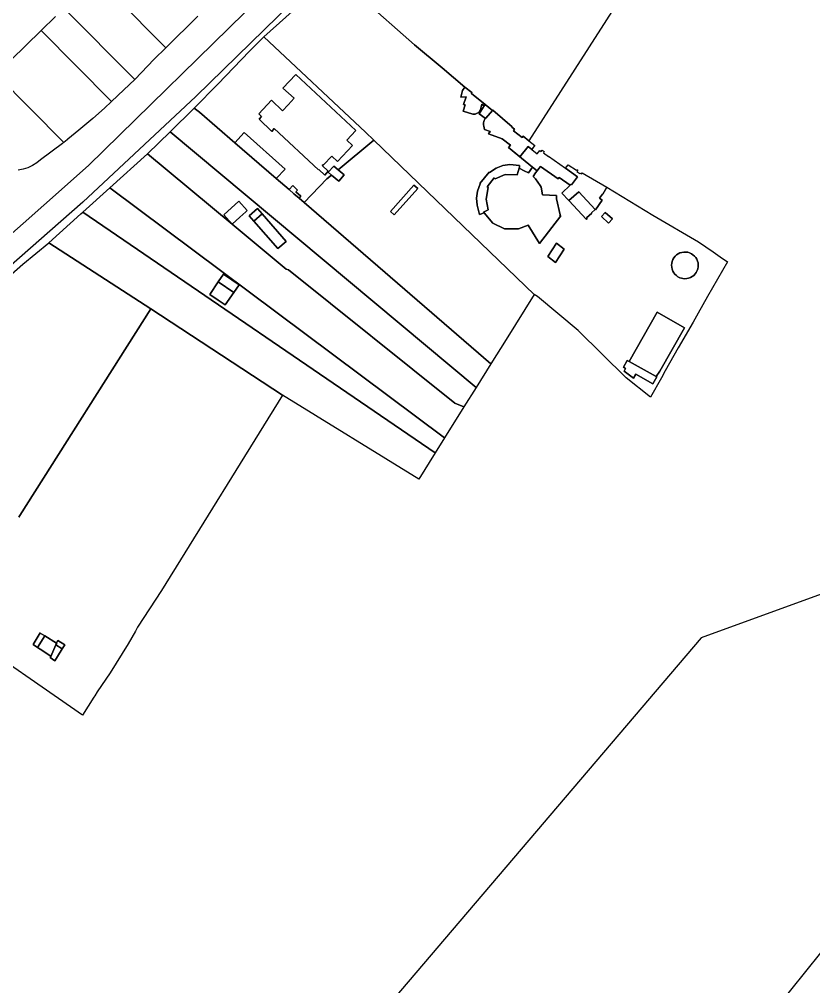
# Model space of a CAD drawing. Header units: millimetres. Extents: x 1888 to 2040, y 1705 to 1894.
# Drawn here: x 1943.206 to 1943.754, y 1821.68 to 1822.347 of the extents above; entities that cross this region are included whole.
import ezdxf

# ---------------------------------------------------------------- set-up
doc = ezdxf.new("R2010")
doc.units = ezdxf.units.MM

# ---------------------------------------------------------------- blocks, each defined once
blk = doc.blocks.new('mall')
at = {"linetype": 'Continuous'}
for p, q in [((-80961.43, -14817.44), (-81120.86, -14875.58)), ((-81120.86, -14875.58), (-81574.19, -15407.84)), ((-81251.36, -15357.14), (-80868.46, -14881.95))]:
    blk.add_line(p, q, dxfattribs=at)
blk = doc.blocks.new('PI Son Oms')
for p, q in [((-181.52275, -12.52625), (-181.28933, -12.29763)), ((-181.52275, -12.52625), (-181.28933, -12.29763)), ((-181.13894, -12.38416), (-181.21907, -12.50934)), ((-181.13894, -12.38416), (-181.21907, -12.50934)), ((-181.35407, -12.39344), (-181.29812, -12.44304)), ((-181.29812, -12.44304), (-181.35407, -12.39344)), ((-181.35407, -12.39344), (-181.29812, -12.44304)), ((-181.29812, -12.44304), (-181.35407, -12.39344)), ((-181.51807, -12.39608), (-181.46955, -12.44514)), ((-181.46955, -12.44514), (-181.51807, -12.39608)), ((-181.51807, -12.39608), (-181.46955, -12.44514)), ((-181.46955, -12.44514), (-181.51807, -12.39608)), ((-181.40194, -12.43761), (-181.36892, -12.40805)), ((-181.40194, -12.43761), (-181.36892, -12.40805)), ((-181.38254, -12.41415), (-181.4488, -12.47875)), ((-181.38254, -12.41415), (-181.4488, -12.47875)), ((-181.53965, -12.41795), (-181.49099, -12.46698)), ((-181.49099, -12.46698), (-181.53965, -12.41795)), ((-181.53965, -12.41795), (-181.49099, -12.46698)), ((-181.49099, -12.46698), (-181.53965, -12.41795)), ((-181.55561, -12.43321), (-181.5455, -12.42368)), ((-181.5455, -12.42368), (-181.55561, -12.43321)), ((-181.55561, -12.43321), (-181.5455, -12.42368)), ((-181.5455, -12.42368), (-181.55561, -12.43321)), ((-181.44745, -12.42337), (-181.46955, -12.44514)), ((-181.44745, -12.42337), (-181.46955, -12.44514)), ((-181.55561, -12.43321), (-181.57642, -12.4538)), ((-181.57642, -12.4538), (-181.55561, -12.43321)), ((-181.55561, -12.43321), (-181.57642, -12.4538)), ((-181.57642, -12.4538), (-181.55561, -12.43321)), ((-181.5069, -12.48229), (-181.55561, -12.43321)), ((-181.55561, -12.43321), (-181.5069, -12.48229)), ((-181.5069, -12.48229), (-181.55561, -12.43321)), ((-181.55561, -12.43321), (-181.5069, -12.48229)), ((-181.41182, -12.44759), (-181.40194, -12.43761)), ((-181.41182, -12.44759), (-181.40194, -12.43761)), ((-181.33174, -12.50341), (-181.40194, -12.43761)), ((-181.40194, -12.43761), (-181.33174, -12.50341)), ((-181.33174, -12.50341), (-181.40194, -12.43761)), ((-181.40194, -12.43761), (-181.33174, -12.50341)), ((-181.46955, -12.44514), (-181.47762, -12.45309)), ((-181.46955, -12.44514), (-181.47762, -12.45309)), ((-181.43372, -12.47014), (-181.41182, -12.44759)), ((-181.43372, -12.47014), (-181.41182, -12.44759)), ((-181.29812, -12.44304), (-181.27895, -12.45888)), ((-181.27895, -12.45888), (-181.29812, -12.44304)), ((-181.29812, -12.44304), (-181.27895, -12.45888)), ((-181.27895, -12.45888), (-181.29812, -12.44304)), ((-181.47762, -12.45309), (-181.49099, -12.46698)), ((-181.47762, -12.45309), (-181.49099, -12.46698)), ((-181.27895, -12.45888), (-181.26321, -12.47237)), ((-181.26321, -12.47237), (-181.27895, -12.45888)), ((-181.27895, -12.45888), (-181.26321, -12.47237)), ((-181.26321, -12.47237), (-181.27895, -12.45888)), ((-181.53986, -12.51041), (-181.58632, -12.46359)), ((-181.58632, -12.46359), (-181.53986, -12.51041)), ((-181.53986, -12.51041), (-181.58632, -12.46359)), ((-181.58632, -12.46359), (-181.53986, -12.51041)), ((-181.49099, -12.46698), (-181.49838, -12.47426)), ((-181.49099, -12.46698), (-181.49838, -12.47426)), ((-181.37986, -12.46351), (-181.38878, -12.47295)), ((-181.38878, -12.47295), (-181.37986, -12.46351)), ((-181.33843, -12.50214), (-181.37986, -12.46351)), ((-181.37986, -12.46351), (-181.33843, -12.50214)), ((-181.49838, -12.47426), (-181.5069, -12.48229)), ((-181.49838, -12.47426), (-181.5069, -12.48229)), ((-181.45, -12.4869), (-181.43372, -12.47014)), ((-181.45, -12.4869), (-181.43372, -12.47014)), ((-181.38878, -12.47295), (-181.38105, -12.47979)), ((-181.38105, -12.47979), (-181.38878, -12.47295)), ((-181.26482, -12.47469), (-181.26609, -12.47912)), ((-181.26609, -12.47912), (-181.26482, -12.47469)), ((-181.26321, -12.47237), (-181.26482, -12.47469)), ((-181.26482, -12.47469), (-181.26321, -12.47237)), ((-181.25856, -12.47596), (-181.26321, -12.47237)), ((-181.26321, -12.47237), (-181.25856, -12.47596)), ((-181.26321, -12.47237), (-181.25856, -12.47596)), ((-181.25856, -12.47596), (-181.26321, -12.47237)), ((-181.4488, -12.47875), (-181.52686, -12.55165)), ((-181.4488, -12.47875), (-181.52686, -12.55165)), ((-181.39673, -12.48132), (-181.40543, -12.49063)), ((-181.40543, -12.49063), (-181.39673, -12.48132)), ((-181.38912, -12.4886), (-181.39673, -12.48132)), ((-181.39673, -12.48132), (-181.38912, -12.4886)), ((-181.38105, -12.47979), (-181.3852, -12.48449)), ((-181.3852, -12.48449), (-181.38105, -12.47979)), ((-181.26609, -12.47912), (-181.26247, -12.47905)), ((-181.26247, -12.47905), (-181.26609, -12.47912)), ((-181.26247, -12.47905), (-181.26426, -12.48428)), ((-181.26426, -12.48428), (-181.26247, -12.47905)), ((-181.25868, -12.47659), (-181.25856, -12.47596)), ((-181.25856, -12.47596), (-181.25868, -12.47659)), ((-181.25856, -12.47596), (-181.25868, -12.47659)), ((-181.25868, -12.47659), (-181.25856, -12.47596)), ((-181.24927, -12.48423), (-181.25868, -12.47659)), ((-181.25868, -12.47659), (-181.24927, -12.48423)), ((-181.25868, -12.47659), (-181.24927, -12.48423)), ((-181.24927, -12.48423), (-181.25868, -12.47659)), ((-181.51175, -12.48671), (-181.51991, -12.49386)), ((-181.51175, -12.48671), (-181.51991, -12.49386)), ((-181.5069, -12.48229), (-181.51175, -12.48671)), ((-181.5069, -12.48229), (-181.51175, -12.48671)), ((-181.46657, -12.50312), (-181.45, -12.4869)), ((-181.46657, -12.50312), (-181.45, -12.4869)), ((-181.44628, -12.48964), (-181.45, -12.4869)), ((-181.45, -12.4869), (-181.44628, -12.48964)), ((-181.44628, -12.48964), (-181.45, -12.4869)), ((-181.45, -12.4869), (-181.44628, -12.48964)), ((-181.3852, -12.48449), (-181.38912, -12.4886)), ((-181.38912, -12.4886), (-181.3852, -12.48449)), ((-181.26307, -12.48461), (-181.26453, -12.48882)), ((-181.26453, -12.48882), (-181.26307, -12.48461)), ((-181.26426, -12.48428), (-181.26307, -12.48461)), ((-181.26307, -12.48461), (-181.26426, -12.48428)), ((-181.24999, -12.48528), (-181.25347, -12.49073)), ((-181.25347, -12.49073), (-181.24999, -12.48528)), ((-181.25282, -12.48844), (-181.25254, -12.48776)), ((-181.25254, -12.48776), (-181.25282, -12.48844)), ((-181.25254, -12.48776), (-181.25146, -12.4841)), ((-181.25146, -12.4841), (-181.25254, -12.48776)), ((-181.25146, -12.4841), (-181.24999, -12.48528)), ((-181.24999, -12.48528), (-181.25146, -12.4841)), ((-181.24927, -12.48423), (-181.24999, -12.48528)), ((-181.24999, -12.48528), (-181.24927, -12.48423)), ((-181.24426, -12.48844), (-181.24927, -12.48423)), ((-181.24927, -12.48423), (-181.24426, -12.48844)), ((-181.24927, -12.48423), (-181.24426, -12.48844)), ((-181.24426, -12.48844), (-181.24927, -12.48423)), ((-181.24391, -12.4881), (-181.24426, -12.48844)), ((-181.24426, -12.48844), (-181.24391, -12.4881)), ((-181.24426, -12.48844), (-181.24391, -12.4881)), ((-181.24391, -12.4881), (-181.24426, -12.48844)), ((-181.23072, -12.4996), (-181.24391, -12.4881)), ((-181.24391, -12.4881), (-181.23072, -12.4996)), ((-181.24391, -12.4881), (-181.23072, -12.4996)), ((-181.23072, -12.4996), (-181.24391, -12.4881)), ((-181.51991, -12.49386), (-181.52948, -12.50198)), ((-181.51991, -12.49386), (-181.52948, -12.50198)), ((-181.42192, -12.51063), (-181.44628, -12.48964)), ((-181.44628, -12.48964), (-181.42192, -12.51063)), ((-181.42192, -12.51063), (-181.44628, -12.48964)), ((-181.44628, -12.48964), (-181.42192, -12.51063)), ((-181.40543, -12.49063), (-181.40347, -12.49254)), ((-181.40347, -12.49254), (-181.40543, -12.49063)), ((-181.40347, -12.49254), (-181.40506, -12.49431)), ((-181.40506, -12.49431), (-181.40347, -12.49254)), ((-181.40506, -12.49431), (-181.39641, -12.50283)), ((-181.39641, -12.50283), (-181.40506, -12.49431)), ((-181.26453, -12.48882), (-181.25767, -12.49083)), ((-181.25767, -12.49083), (-181.26453, -12.48882)), ((-181.25767, -12.49083), (-181.25691, -12.49095)), ((-181.25691, -12.49095), (-181.25767, -12.49083)), ((-181.25691, -12.49095), (-181.25628, -12.49093)), ((-181.25628, -12.49093), (-181.25691, -12.49095)), ((-181.25628, -12.49093), (-181.25578, -12.49078)), ((-181.25578, -12.49078), (-181.25628, -12.49093)), ((-181.25578, -12.49078), (-181.25519, -12.49058)), ((-181.25519, -12.49058), (-181.25578, -12.49078)), ((-181.25519, -12.49058), (-181.25472, -12.49035)), ((-181.25472, -12.49035), (-181.25519, -12.49058)), ((-181.25472, -12.49035), (-181.25419, -12.49)), ((-181.25419, -12.49), (-181.25472, -12.49035)), ((-181.25419, -12.49), (-181.25377, -12.48969)), ((-181.25377, -12.48969), (-181.25419, -12.49)), ((-181.25377, -12.48969), (-181.25321, -12.4891)), ((-181.25321, -12.4891), (-181.25377, -12.48969)), ((-181.25347, -12.49073), (-181.24934, -12.4938)), ((-181.24934, -12.4938), (-181.25347, -12.49073)), ((-181.25321, -12.4891), (-181.25282, -12.48844)), ((-181.25282, -12.48844), (-181.25321, -12.4891)), ((-181.24961, -12.49444), (-181.25, -12.49523)), ((-181.25, -12.49523), (-181.24961, -12.49444)), ((-181.24934, -12.4938), (-181.24961, -12.49444)), ((-181.24961, -12.49444), (-181.24934, -12.4938)), ((-181.2492, -12.49356), (-181.24934, -12.4938)), ((-181.24934, -12.4938), (-181.2492, -12.49356)), ((-181.24889, -12.49366), (-181.2492, -12.49356)), ((-181.2492, -12.49356), (-181.24889, -12.49366)), ((-181.24426, -12.48844), (-181.24889, -12.49366)), ((-181.24889, -12.49366), (-181.24426, -12.48844)), ((-181.39641, -12.50283), (-181.39472, -12.5008)), ((-181.39472, -12.5008), (-181.39641, -12.50283)), ((-181.39472, -12.5008), (-181.36422, -12.52929)), ((-181.36422, -12.52929), (-181.39472, -12.5008)), ((-181.25025, -12.49603), (-181.25045, -12.49696)), ((-181.25045, -12.49696), (-181.25025, -12.49603)), ((-181.25045, -12.49696), (-181.2504, -12.49823)), ((-181.2504, -12.49823), (-181.25045, -12.49696)), ((-181.2504, -12.49823), (-181.25025, -12.49929)), ((-181.25025, -12.49929), (-181.2504, -12.49823)), ((-181.25, -12.49523), (-181.25025, -12.49603)), ((-181.25025, -12.49603), (-181.25, -12.49523)), ((-181.25025, -12.49929), (-181.25002, -12.50026)), ((-181.25002, -12.50026), (-181.25025, -12.49929)), ((-181.25002, -12.50026), (-181.24963, -12.50158)), ((-181.24963, -12.50158), (-181.25002, -12.50026)), ((-181.24963, -12.50158), (-181.24578, -12.50298)), ((-181.24578, -12.50298), (-181.24963, -12.50158)), ((-181.23089, -12.49986), (-181.23072, -12.4996)), ((-181.23072, -12.4996), (-181.23089, -12.49986)), ((-181.23072, -12.4996), (-181.23089, -12.49986)), ((-181.23089, -12.49986), (-181.23072, -12.4996)), ((-181.22895, -12.50134), (-181.23089, -12.49986)), ((-181.23089, -12.49986), (-181.22895, -12.50134)), ((-181.23089, -12.49986), (-181.22895, -12.50134)), ((-181.22895, -12.50134), (-181.23089, -12.49986)), ((-181.22975, -12.50246), (-181.22895, -12.50134)), ((-181.22895, -12.50134), (-181.22975, -12.50246)), ((-181.22895, -12.50134), (-181.22975, -12.50246)), ((-181.22975, -12.50246), (-181.22895, -12.50134)), ((-181.53731, -12.50839), (-181.53898, -12.50971)), ((-181.53731, -12.50839), (-181.53898, -12.50971)), ((-181.53704, -12.50818), (-181.53731, -12.50839)), ((-181.53704, -12.50818), (-181.53731, -12.50839)), ((-181.52948, -12.50198), (-181.53704, -12.50818)), ((-181.52948, -12.50198), (-181.53704, -12.50818)), ((-181.48224, -12.51818), (-181.46657, -12.50312)), ((-181.48224, -12.51818), (-181.46657, -12.50312)), ((-181.46657, -12.50312), (-181.25546, -12.67933)), ((-181.25546, -12.67933), (-181.46657, -12.50312)), ((-181.46657, -12.50312), (-181.25546, -12.67933)), ((-181.25546, -12.67933), (-181.46657, -12.50312)), ((-181.41553, -12.50349), (-181.42192, -12.51063)), ((-181.42192, -12.51063), (-181.41553, -12.50349)), ((-181.38715, -12.52886), (-181.41553, -12.50349)), ((-181.41553, -12.50349), (-181.38715, -12.52886)), ((-181.34468, -12.50883), (-181.33843, -12.50214)), ((-181.33843, -12.50214), (-181.34468, -12.50883)), ((-181.32605, -12.50889), (-181.33174, -12.50341)), ((-181.33174, -12.50341), (-181.32605, -12.50889)), ((-181.32605, -12.50889), (-181.33174, -12.50341)), ((-181.33174, -12.50341), (-181.32605, -12.50889)), ((-181.24578, -12.50298), (-181.24693, -12.50446)), ((-181.24693, -12.50446), (-181.24578, -12.50298)), ((-181.24693, -12.50446), (-181.23744, -12.50803)), ((-181.23744, -12.50803), (-181.24693, -12.50446)), ((-181.23744, -12.50803), (-181.23179, -12.51239)), ((-181.23179, -12.51239), (-181.23744, -12.50803)), ((-181.22381, -12.50712), (-181.22975, -12.50246)), ((-181.22975, -12.50246), (-181.22381, -12.50712)), ((-181.22975, -12.50246), (-181.22381, -12.50712)), ((-181.22381, -12.50712), (-181.22975, -12.50246)), ((-181.22303, -12.50614), (-181.22381, -12.50712)), ((-181.22381, -12.50712), (-181.22303, -12.50614)), ((-181.22381, -12.50712), (-181.22303, -12.50614)), ((-181.22303, -12.50614), (-181.22381, -12.50712)), ((-181.21907, -12.50934), (-181.22303, -12.50614)), ((-181.22303, -12.50614), (-181.21907, -12.50934)), ((-181.22303, -12.50614), (-181.21907, -12.50934)), ((-181.21907, -12.50934), (-181.22303, -12.50614)), ((-181.54076, -12.51111), (-181.55585, -12.52241)), ((-181.54076, -12.51111), (-181.55585, -12.52241)), ((-181.54032, -12.51076), (-181.54076, -12.51111)), ((-181.54032, -12.51076), (-181.54076, -12.51111)), ((-181.53986, -12.51041), (-181.54032, -12.51076)), ((-181.53986, -12.51041), (-181.54032, -12.51076)), ((-181.53942, -12.51007), (-181.53986, -12.51041)), ((-181.53942, -12.51007), (-181.53986, -12.51041)), ((-181.53898, -12.50971), (-181.53942, -12.51007)), ((-181.53898, -12.50971), (-181.53942, -12.51007)), ((-181.42192, -12.51063), (-181.39336, -12.53523)), ((-181.39336, -12.53523), (-181.42192, -12.51063)), ((-181.39336, -12.53523), (-181.42192, -12.51063)), ((-181.42192, -12.51063), (-181.39336, -12.53523)), ((-181.35116, -12.52367), (-181.34073, -12.51258)), ((-181.34073, -12.51258), (-181.35116, -12.52367)), ((-181.32605, -12.50889), (-181.35069, -12.52926)), ((-181.35069, -12.52926), (-181.32605, -12.50889)), ((-181.34073, -12.51258), (-181.34468, -12.50883)), ((-181.34468, -12.50883), (-181.34073, -12.51258)), ((-181.21554, -12.61539), (-181.32605, -12.50889)), ((-181.32605, -12.50889), (-181.21554, -12.61539)), ((-181.21554, -12.61539), (-181.32605, -12.50889)), ((-181.32605, -12.50889), (-181.21554, -12.61539)), ((-181.23179, -12.51239), (-181.23314, -12.51402)), ((-181.23314, -12.51402), (-181.23179, -12.51239)), ((-181.23314, -12.51402), (-181.2166, -12.52752)), ((-181.22527, -12.52043), (-181.23314, -12.51402)), ((-181.23314, -12.51402), (-181.22527, -12.52043)), ((-181.2166, -12.52752), (-181.23314, -12.51402)), ((-181.21968, -12.51324), (-181.22527, -12.52043)), ((-181.22527, -12.52043), (-181.21968, -12.51324)), ((-181.21713, -12.51529), (-181.21968, -12.51324)), ((-181.21968, -12.51324), (-181.21713, -12.51529)), ((-181.21907, -12.50934), (-181.21508, -12.51256)), ((-181.21907, -12.50934), (-181.21508, -12.51256)), ((-181.21643, -12.51446), (-181.21713, -12.51529)), ((-181.21643, -12.51446), (-181.21713, -12.51529)), ((-181.21508, -12.51256), (-181.21656, -12.51434)), ((-181.21508, -12.51256), (-181.21656, -12.51434)), ((-181.21656, -12.51434), (-181.21643, -12.51446)), ((-181.21656, -12.51434), (-181.21643, -12.51446)), ((-181.50803, -12.54167), (-181.48224, -12.51818)), ((-181.50803, -12.54167), (-181.48224, -12.51818)), ((-181.48224, -12.51818), (-181.42378, -12.56688)), ((-181.42378, -12.56688), (-181.48224, -12.51818)), ((-181.48224, -12.51818), (-181.42378, -12.56688)), ((-181.42378, -12.56688), (-181.48224, -12.51818)), ((-181.36083, -12.52599), (-181.3551, -12.51992)), ((-181.3551, -12.51992), (-181.36083, -12.52599)), ((-181.3551, -12.51992), (-181.35116, -12.52367)), ((-181.35116, -12.52367), (-181.3551, -12.51992)), ((-181.21713, -12.51529), (-181.21352, -12.51819)), ((-181.21713, -12.51529), (-181.21352, -12.51819)), ((-181.21352, -12.51819), (-181.21166, -12.51601)), ((-181.21352, -12.51819), (-181.21166, -12.51601)), ((-181.21166, -12.51601), (-181.21075, -12.51667)), ((-181.21166, -12.51601), (-181.21075, -12.51667)), ((-181.21075, -12.51667), (-181.21002, -12.51569)), ((-181.21075, -12.51667), (-181.21002, -12.51569)), ((-181.21002, -12.51569), (-181.20867, -12.5167)), ((-181.21002, -12.51569), (-181.20867, -12.5167)), ((-181.20867, -12.5167), (-181.20911, -12.51749)), ((-181.20867, -12.5167), (-181.20911, -12.51749)), ((-181.20911, -12.51749), (-181.20568, -12.52005)), ((-181.20911, -12.51749), (-181.20568, -12.52005)), ((-181.20568, -12.52005), (-181.20552, -12.51982)), ((-181.20568, -12.52005), (-181.20552, -12.51982)), ((-181.20552, -12.51982), (-181.19376, -12.52826)), ((-181.20552, -12.51982), (-181.19376, -12.52826)), ((-181.56459, -12.52792), (-181.56788, -12.52898)), ((-181.56459, -12.52792), (-181.56788, -12.52898)), ((-181.56145, -12.52645), (-181.56459, -12.52792)), ((-181.56145, -12.52645), (-181.56459, -12.52792)), ((-181.55852, -12.5246), (-181.56145, -12.52645)), ((-181.55852, -12.5246), (-181.56145, -12.52645)), ((-181.55585, -12.52241), (-181.55852, -12.5246)), ((-181.55585, -12.52241), (-181.55852, -12.5246)), ((-181.55375, -12.55369), (-181.52275, -12.52625)), ((-181.55375, -12.55369), (-181.52275, -12.52625)), ((-181.36159, -12.52644), (-181.3611, -12.52577)), ((-181.3611, -12.52577), (-181.36159, -12.52644)), ((-181.35746, -12.53036), (-181.36159, -12.52644)), ((-181.36159, -12.52644), (-181.35746, -12.53036)), ((-181.3611, -12.52577), (-181.36083, -12.52599)), ((-181.36083, -12.52599), (-181.3611, -12.52577)), ((-181.35354, -12.52677), (-181.3575, -12.53103)), ((-181.3575, -12.53103), (-181.35354, -12.52677)), ((-181.35069, -12.52926), (-181.35354, -12.52677)), ((-181.35354, -12.52677), (-181.35069, -12.52926)), ((-181.2417, -12.52812), (-181.24638, -12.53109)), ((-181.24638, -12.53109), (-181.2417, -12.52812)), ((-181.23702, -12.52642), (-181.2417, -12.52812)), ((-181.2417, -12.52812), (-181.23702, -12.52642)), ((-181.23237, -12.52565), (-181.23702, -12.52642)), ((-181.23702, -12.52642), (-181.23237, -12.52565)), ((-181.22558, -12.52624), (-181.23237, -12.52565)), ((-181.23237, -12.52565), (-181.22558, -12.52624)), ((-181.22581, -12.52814), (-181.22713, -12.53275)), ((-181.22713, -12.53275), (-181.22581, -12.52814)), ((-181.22581, -12.52814), (-181.22564, -12.52747)), ((-181.22564, -12.52747), (-181.22581, -12.52814)), ((-181.22246, -12.52993), (-181.22581, -12.52814)), ((-181.22581, -12.52814), (-181.22246, -12.52993)), ((-181.22564, -12.52747), (-181.22558, -12.52624)), ((-181.22558, -12.52624), (-181.22564, -12.52747)), ((-181.2166, -12.52752), (-181.21936, -12.53145)), ((-181.21936, -12.53145), (-181.2166, -12.52752)), ((-181.2166, -12.52752), (-181.21342, -12.52998)), ((-181.21342, -12.52998), (-181.2166, -12.52752)), ((-181.21228, -12.52849), (-181.21103, -12.52702)), ((-181.21103, -12.52702), (-181.21228, -12.52849)), ((-181.21103, -12.52702), (-181.19888, -12.53543)), ((-181.19888, -12.53543), (-181.21103, -12.52702)), ((-181.19376, -12.52826), (-181.19207, -12.52577)), ((-181.19376, -12.52826), (-181.19207, -12.52577)), ((-181.18565, -12.53404), (-181.19376, -12.52826)), ((-181.19376, -12.52826), (-181.18565, -12.53404)), ((-181.19207, -12.52577), (-181.1862, -12.52949)), ((-181.19207, -12.52577), (-181.1862, -12.52949)), ((-181.56788, -12.52898), (-181.57128, -12.52962)), ((-181.56788, -12.52898), (-181.57128, -12.52962)), ((-181.39336, -12.53523), (-181.38715, -12.52886)), ((-181.38715, -12.52886), (-181.39336, -12.53523)), ((-181.36422, -12.52929), (-181.36397, -12.52905)), ((-181.36397, -12.52905), (-181.36422, -12.52929)), ((-181.36397, -12.52905), (-181.35976, -12.53292)), ((-181.35976, -12.53292), (-181.36397, -12.52905)), ((-181.35976, -12.53292), (-181.35746, -12.53036)), ((-181.35746, -12.53036), (-181.35976, -12.53292)), ((-181.35522, -12.533), (-181.35837, -12.53561)), ((-181.35837, -12.53561), (-181.35522, -12.533)), ((-181.3575, -12.53103), (-181.35522, -12.533)), ((-181.35522, -12.533), (-181.3575, -12.53103)), ((-181.35522, -12.533), (-181.35025, -12.53725)), ((-181.35025, -12.53725), (-181.35522, -12.533)), ((-181.34649, -12.53285), (-181.35069, -12.52926)), ((-181.35069, -12.52926), (-181.34649, -12.53285)), ((-181.35025, -12.53725), (-181.34649, -12.53285)), ((-181.34649, -12.53285), (-181.35025, -12.53725)), ((-181.24654, -12.53098), (-181.25289, -12.53883)), ((-181.25289, -12.53883), (-181.24654, -12.53098)), ((-181.24307, -12.53477), (-181.24799, -12.54113)), ((-181.24799, -12.54113), (-181.24307, -12.53477)), ((-181.24638, -12.53109), (-181.24654, -12.53098)), ((-181.24654, -12.53098), (-181.24638, -12.53109)), ((-181.24239, -12.53564), (-181.24307, -12.53477)), ((-181.24307, -12.53477), (-181.24239, -12.53564)), ((-181.23537, -12.5326), (-181.24239, -12.53564)), ((-181.24239, -12.53564), (-181.23537, -12.5326)), ((-181.22713, -12.53275), (-181.23537, -12.5326)), ((-181.23537, -12.5326), (-181.22713, -12.53275)), ((-181.21936, -12.53145), (-181.22246, -12.52993)), ((-181.22246, -12.52993), (-181.21936, -12.53145)), ((-181.21622, -12.53388), (-181.21455, -12.53149)), ((-181.21455, -12.53149), (-181.21622, -12.53388)), ((-181.2145, -12.53564), (-181.21622, -12.53388)), ((-181.21622, -12.53388), (-181.2145, -12.53564)), ((-181.21455, -12.53149), (-181.21342, -12.52998)), ((-181.21342, -12.52998), (-181.21455, -12.53149)), ((-181.21342, -12.52998), (-181.21228, -12.52849)), ((-181.21228, -12.52849), (-181.21342, -12.52998)), ((-181.19888, -12.53543), (-181.19823, -12.53468)), ((-181.19823, -12.53468), (-181.19888, -12.53543)), ((-181.19823, -12.53468), (-181.19067, -12.53992)), ((-181.19067, -12.53992), (-181.19823, -12.53468)), ((-181.18967, -12.53956), (-181.18565, -12.53404)), ((-181.18565, -12.53404), (-181.18967, -12.53956)), ((-181.1862, -12.52949), (-181.18598, -12.52921)), ((-181.1862, -12.52949), (-181.18598, -12.52921)), ((-181.18598, -12.52921), (-181.18531, -12.52964)), ((-181.18598, -12.52921), (-181.18531, -12.52964)), ((-181.18531, -12.52964), (-181.18594, -12.53063)), ((-181.18531, -12.52964), (-181.18594, -12.53063)), ((-181.18594, -12.53063), (-181.18399, -12.53192)), ((-181.18594, -12.53063), (-181.18399, -12.53192)), ((-181.18399, -12.53192), (-181.18371, -12.53163)), ((-181.18399, -12.53192), (-181.18371, -12.53163)), ((-181.18371, -12.53163), (-181.18281, -12.53215)), ((-181.18371, -12.53163), (-181.18281, -12.53215)), ((-181.18281, -12.53215), (-181.18235, -12.53144)), ((-181.18281, -12.53215), (-181.18235, -12.53144)), ((-181.18235, -12.53144), (-181.16535, -12.54131)), ((-181.18235, -12.53144), (-181.16535, -12.54131)), ((-181.52673, -12.55843), (-181.50803, -12.54167)), ((-181.52673, -12.55843), (-181.50803, -12.54167)), ((-181.50803, -12.54167), (-181.27721, -12.71417)), ((-181.27721, -12.71417), (-181.50803, -12.54167)), ((-181.50803, -12.54167), (-181.27721, -12.71417)), ((-181.27721, -12.71417), (-181.50803, -12.54167)), ((-181.3845, -12.54287), (-181.39336, -12.53523)), ((-181.39336, -12.53523), (-181.3845, -12.54287)), ((-181.3845, -12.54287), (-181.39336, -12.53523)), ((-181.39336, -12.53523), (-181.3845, -12.54287)), ((-181.38182, -12.54014), (-181.3845, -12.54287)), ((-181.3845, -12.54287), (-181.38182, -12.54014)), ((-181.37866, -12.54324), (-181.38182, -12.54014)), ((-181.38182, -12.54014), (-181.37866, -12.54324)), ((-181.35837, -12.53561), (-181.37408, -12.55185)), ((-181.37408, -12.55185), (-181.35837, -12.53561)), ((-181.29836, -12.53993), (-181.31452, -12.55808)), ((-181.31452, -12.55808), (-181.29836, -12.53993)), ((-181.29581, -12.54213), (-181.29836, -12.53993)), ((-181.29836, -12.53993), (-181.29581, -12.54213)), ((-181.25268, -12.53901), (-181.25455, -12.54414)), ((-181.25455, -12.54414), (-181.25268, -12.53901)), ((-181.25289, -12.53883), (-181.25268, -12.53901)), ((-181.25268, -12.53901), (-181.25289, -12.53883)), ((-181.24726, -12.54155), (-181.2486, -12.54967)), ((-181.2486, -12.54967), (-181.24726, -12.54155)), ((-181.24799, -12.54113), (-181.24726, -12.54155)), ((-181.24726, -12.54155), (-181.24799, -12.54113)), ((-181.21135, -12.54006), (-181.2145, -12.53564)), ((-181.2145, -12.53564), (-181.21135, -12.54006)), ((-181.21074, -12.54127), (-181.21135, -12.54006)), ((-181.21135, -12.54006), (-181.21074, -12.54127)), ((-181.20962, -12.54646), (-181.21074, -12.54127)), ((-181.21074, -12.54127), (-181.20962, -12.54646)), ((-181.19067, -12.53992), (-181.19637, -12.54542)), ((-181.19637, -12.54542), (-181.19067, -12.53992)), ((-181.19067, -12.53992), (-181.18994, -12.53929)), ((-181.18994, -12.53929), (-181.19067, -12.53992)), ((-181.18994, -12.53929), (-181.18967, -12.53956)), ((-181.18967, -12.53956), (-181.18994, -12.53929)), ((-181.16804, -12.54613), (-181.16535, -12.54131)), ((-181.16535, -12.54131), (-181.16804, -12.54613)), ((-181.16535, -12.54131), (-181.13367, -12.56062)), ((-181.16535, -12.54131), (-181.13367, -12.56062)), ((-181.3845, -12.54287), (-181.38114, -12.54577)), ((-181.38114, -12.54577), (-181.3845, -12.54287)), ((-181.38114, -12.54577), (-181.3845, -12.54287)), ((-181.3845, -12.54287), (-181.38114, -12.54577)), ((-181.38114, -12.54577), (-181.37757, -12.54884)), ((-181.37757, -12.54884), (-181.38114, -12.54577)), ((-181.37757, -12.54884), (-181.38114, -12.54577)), ((-181.38114, -12.54577), (-181.37757, -12.54884)), ((-181.37987, -12.54447), (-181.37866, -12.54324)), ((-181.37866, -12.54324), (-181.37987, -12.54447)), ((-181.37633, -12.54754), (-181.37987, -12.54447)), ((-181.37987, -12.54447), (-181.37633, -12.54754)), ((-181.37757, -12.54884), (-181.37633, -12.54754)), ((-181.37633, -12.54754), (-181.37757, -12.54884)), ((-181.312, -12.56032), (-181.29581, -12.54213)), ((-181.29581, -12.54213), (-181.312, -12.56032)), ((-181.25455, -12.54414), (-181.25536, -12.54896)), ((-181.25536, -12.54896), (-181.25455, -12.54414)), ((-181.19999, -12.54694), (-181.20962, -12.54646)), ((-181.20962, -12.54646), (-181.19999, -12.54694)), ((-181.20013, -12.54931), (-181.19999, -12.54694)), ((-181.19999, -12.54694), (-181.20013, -12.54931)), ((-181.19637, -12.54542), (-181.19154, -12.55058)), ((-181.19154, -12.55058), (-181.19637, -12.54542)), ((-181.18457, -12.54446), (-181.19154, -12.55058)), ((-181.19154, -12.55058), (-181.18457, -12.54446)), ((-181.17337, -12.55663), (-181.18457, -12.54446)), ((-181.18457, -12.54446), (-181.17337, -12.55663)), ((-181.1704, -12.54897), (-181.16828, -12.546)), ((-181.16828, -12.546), (-181.1704, -12.54897)), ((-181.16828, -12.546), (-181.16804, -12.54613)), ((-181.16804, -12.54613), (-181.16828, -12.546)), ((-181.52686, -12.55165), (-181.60962, -12.62429)), ((-181.52686, -12.55165), (-181.60962, -12.62429)), ((-181.56798, -12.56628), (-181.55375, -12.55369)), ((-181.56798, -12.56628), (-181.55375, -12.55369)), ((-181.41918, -12.551), (-181.42944, -12.56038)), ((-181.42944, -12.56038), (-181.41918, -12.551)), ((-181.41339, -12.55734), (-181.41918, -12.551)), ((-181.41918, -12.551), (-181.41339, -12.55734)), ((-181.37408, -12.55185), (-181.37757, -12.54884)), ((-181.37757, -12.54884), (-181.37408, -12.55185)), ((-181.37408, -12.55185), (-181.37757, -12.54884)), ((-181.37757, -12.54884), (-181.37408, -12.55185)), ((-181.37408, -12.55185), (-181.2453, -12.66306)), ((-181.2453, -12.66306), (-181.37408, -12.55185)), ((-181.2453, -12.66306), (-181.37408, -12.55185)), ((-181.37408, -12.55185), (-181.2453, -12.66306)), ((-181.25536, -12.54896), (-181.25473, -12.55377)), ((-181.25473, -12.55377), (-181.25536, -12.54896)), ((-181.25473, -12.55377), (-181.25321, -12.56008)), ((-181.25321, -12.56008), (-181.25473, -12.55377)), ((-181.2486, -12.54967), (-181.24725, -12.55697)), ((-181.24725, -12.55697), (-181.2486, -12.54967)), ((-181.19757, -12.56039), (-181.20013, -12.54931)), ((-181.20013, -12.54931), (-181.19757, -12.56039)), ((-181.19154, -12.55058), (-181.17932, -12.56364)), ((-181.17932, -12.56364), (-181.19154, -12.55058)), ((-181.17309, -12.55697), (-181.16864, -12.55017)), ((-181.16864, -12.55017), (-181.17309, -12.55697)), ((-181.16864, -12.55017), (-181.1704, -12.54897)), ((-181.1704, -12.54897), (-181.16864, -12.55017)), ((-181.55031, -12.57957), (-181.52815, -12.5597)), ((-181.55031, -12.57957), (-181.52815, -12.5597)), ((-181.52815, -12.5597), (-181.52673, -12.55843)), ((-181.52815, -12.5597), (-181.52673, -12.55843)), ((-181.52673, -12.55843), (-181.28368, -12.72453)), ((-181.28368, -12.72453), (-181.52673, -12.55843)), ((-181.52673, -12.55843), (-181.28368, -12.72453)), ((-181.28368, -12.72453), (-181.52673, -12.55843)), ((-181.42944, -12.56038), (-181.42378, -12.56688)), ((-181.42378, -12.56688), (-181.42944, -12.56038)), ((-181.41858, -12.56208), (-181.41436, -12.55823)), ((-181.41436, -12.55823), (-181.41858, -12.56208)), ((-181.41436, -12.55823), (-181.41339, -12.55734)), ((-181.41339, -12.55734), (-181.41436, -12.55823)), ((-181.40621, -12.55606), (-181.41196, -12.56101)), ((-181.41196, -12.56101), (-181.40621, -12.55606)), ((-181.41196, -12.56101), (-181.40878, -12.56471)), ((-181.40878, -12.56471), (-181.41196, -12.56101)), ((-181.40303, -12.55976), (-181.40878, -12.56471)), ((-181.40878, -12.56471), (-181.40303, -12.55976)), ((-181.40303, -12.55976), (-181.40621, -12.55606)), ((-181.40621, -12.55606), (-181.40303, -12.55976)), ((-181.38661, -12.57884), (-181.40303, -12.55976)), ((-181.40303, -12.55976), (-181.38661, -12.57884)), ((-181.31452, -12.55808), (-181.312, -12.56032)), ((-181.312, -12.56032), (-181.31452, -12.55808)), ((-181.25321, -12.56008), (-181.24997, -12.55897)), ((-181.24997, -12.55897), (-181.25321, -12.56008)), ((-181.24725, -12.55697), (-181.25036, -12.55851)), ((-181.25036, -12.55851), (-181.24725, -12.55697)), ((-181.25036, -12.55851), (-181.24997, -12.55897)), ((-181.24997, -12.55897), (-181.25036, -12.55851)), ((-181.24997, -12.55897), (-181.24401, -12.56613)), ((-181.24401, -12.56613), (-181.24997, -12.55897)), ((-181.21177, -12.5801), (-181.19716, -12.56108)), ((-181.19716, -12.56108), (-181.21177, -12.5801)), ((-181.19787, -12.56078), (-181.19757, -12.56039)), ((-181.19757, -12.56039), (-181.19787, -12.56078)), ((-181.19716, -12.56108), (-181.19787, -12.56078)), ((-181.19787, -12.56078), (-181.19716, -12.56108)), ((-181.17942, -12.56246), (-181.17563, -12.55925)), ((-181.17563, -12.55925), (-181.17942, -12.56246)), ((-181.17591, -12.55892), (-181.17337, -12.55663)), ((-181.17337, -12.55663), (-181.17591, -12.55892)), ((-181.17563, -12.55925), (-181.17591, -12.55892)), ((-181.17591, -12.55892), (-181.17563, -12.55925)), ((-181.17337, -12.55663), (-181.17309, -12.55697)), ((-181.17309, -12.55697), (-181.17337, -12.55663)), ((-181.16652, -12.55885), (-181.16906, -12.56157)), ((-181.16906, -12.56157), (-181.16652, -12.55885)), ((-181.16906, -12.56157), (-181.16413, -12.56605)), ((-181.16413, -12.56605), (-181.16906, -12.56157)), ((-181.16156, -12.56307), (-181.16652, -12.55885)), ((-181.16652, -12.55885), (-181.16156, -12.56307)), ((-181.13367, -12.56062), (-181.10212, -12.57891)), ((-181.13367, -12.56062), (-181.10212, -12.57891)), ((-181.61035, -12.60378), (-181.56798, -12.56628)), ((-181.61035, -12.60378), (-181.56798, -12.56628)), ((-181.42378, -12.56688), (-181.41858, -12.56208)), ((-181.41858, -12.56208), (-181.42378, -12.56688)), ((-181.42378, -12.56688), (-181.3865, -12.59794)), ((-181.3865, -12.59794), (-181.42378, -12.56688)), ((-181.42378, -12.56688), (-181.3865, -12.59794)), ((-181.3865, -12.59794), (-181.42378, -12.56688)), ((-181.40878, -12.56471), (-181.39223, -12.58368)), ((-181.39223, -12.58368), (-181.40878, -12.56471)), ((-181.24401, -12.56613), (-181.23605, -12.56997)), ((-181.23605, -12.56997), (-181.24401, -12.56613)), ((-181.22634, -12.57007), (-181.21962, -12.56744)), ((-181.21962, -12.56744), (-181.22634, -12.57007)), ((-181.21962, -12.56744), (-181.21177, -12.5801)), ((-181.21177, -12.5801), (-181.21962, -12.56744)), ((-181.17882, -12.56316), (-181.17942, -12.56246)), ((-181.17942, -12.56246), (-181.17882, -12.56316)), ((-181.17932, -12.56364), (-181.17882, -12.56316)), ((-181.17882, -12.56316), (-181.17932, -12.56364)), ((-181.16413, -12.56605), (-181.16156, -12.56307)), ((-181.16156, -12.56307), (-181.16413, -12.56605)), ((-181.23605, -12.56997), (-181.22634, -12.57007)), ((-181.22634, -12.57007), (-181.23605, -12.56997)), ((-181.56824, -12.59439), (-181.55031, -12.57957)), ((-181.56824, -12.59439), (-181.55031, -12.57957)), ((-181.47993, -12.6251), (-181.55031, -12.57957)), ((-181.55031, -12.57957), (-181.47993, -12.6251)), ((-181.47993, -12.6251), (-181.55031, -12.57957)), ((-181.55031, -12.57957), (-181.47993, -12.6251)), ((-181.39223, -12.58368), (-181.38661, -12.57884)), ((-181.38661, -12.57884), (-181.39223, -12.58368)), ((-181.20008, -12.57997), (-181.20614, -12.58902)), ((-181.20614, -12.58902), (-181.20008, -12.57997)), ((-181.19472, -12.58401), (-181.20008, -12.57997)), ((-181.20008, -12.57997), (-181.19472, -12.58401)), ((-181.10212, -12.57891), (-181.09213, -12.58589)), ((-181.10212, -12.57891), (-181.09213, -12.58589)), ((-181.20086, -12.59321), (-181.19472, -12.58401)), ((-181.19472, -12.58401), (-181.20086, -12.59321)), ((-181.11727, -12.58805), (-181.11826, -12.58898)), ((-181.11826, -12.58898), (-181.11727, -12.58805)), ((-181.11615, -12.58728), (-181.11727, -12.58805)), ((-181.11727, -12.58805), (-181.11615, -12.58728)), ((-181.11494, -12.58668), (-181.11615, -12.58728)), ((-181.11615, -12.58728), (-181.11494, -12.58668)), ((-181.11364, -12.58627), (-181.11494, -12.58668)), ((-181.11494, -12.58668), (-181.11364, -12.58627)), ((-181.1123, -12.58605), (-181.11364, -12.58627)), ((-181.11364, -12.58627), (-181.1123, -12.58605)), ((-181.11095, -12.58603), (-181.1123, -12.58605)), ((-181.1123, -12.58605), (-181.11095, -12.58603)), ((-181.10999, -12.58614), (-181.11095, -12.58603)), ((-181.11095, -12.58603), (-181.10999, -12.58614)), ((-181.1096, -12.58621), (-181.10999, -12.58614)), ((-181.10999, -12.58614), (-181.1096, -12.58621)), ((-181.1083, -12.58659), (-181.1096, -12.58621)), ((-181.1096, -12.58621), (-181.1083, -12.58659)), ((-181.10706, -12.58715), (-181.1083, -12.58659)), ((-181.1083, -12.58659), (-181.10706, -12.58715)), ((-181.10593, -12.58789), (-181.10706, -12.58715)), ((-181.10706, -12.58715), (-181.10593, -12.58789)), ((-181.10491, -12.58879), (-181.10593, -12.58789)), ((-181.10593, -12.58789), (-181.10491, -12.58879)), ((-181.09213, -12.58589), (-181.0872, -12.58932)), ((-181.09213, -12.58589), (-181.0872, -12.58932)), ((-181.61416, -12.63509), (-181.56824, -12.59439)), ((-181.61416, -12.63509), (-181.56824, -12.59439)), ((-181.20614, -12.58902), (-181.20086, -12.59321)), ((-181.20086, -12.59321), (-181.20614, -12.58902)), ((-181.12059, -12.5938), (-181.1207, -12.59515)), ((-181.1207, -12.59515), (-181.12059, -12.5938)), ((-181.1207, -12.59515), (-181.12061, -12.5965)), ((-181.12061, -12.5965), (-181.1207, -12.59515)), ((-181.12028, -12.59247), (-181.12059, -12.5938)), ((-181.12059, -12.5938), (-181.12028, -12.59247)), ((-181.11978, -12.59121), (-181.12028, -12.59247)), ((-181.12028, -12.59247), (-181.11978, -12.59121)), ((-181.11911, -12.59004), (-181.11978, -12.59121)), ((-181.11978, -12.59121), (-181.11911, -12.59004)), ((-181.11826, -12.58898), (-181.11911, -12.59004)), ((-181.11911, -12.59004), (-181.11826, -12.58898)), ((-181.10404, -12.58983), (-181.10491, -12.58879)), ((-181.10491, -12.58879), (-181.10404, -12.58983)), ((-181.10332, -12.59098), (-181.10404, -12.58983)), ((-181.10404, -12.58983), (-181.10332, -12.59098)), ((-181.10279, -12.59223), (-181.10332, -12.59098)), ((-181.10332, -12.59098), (-181.10279, -12.59223)), ((-181.10245, -12.59354), (-181.10279, -12.59223)), ((-181.10279, -12.59223), (-181.10245, -12.59354)), ((-181.1023, -12.59489), (-181.10245, -12.59354)), ((-181.10245, -12.59354), (-181.1023, -12.59489)), ((-181.10235, -12.59625), (-181.1023, -12.59489)), ((-181.1023, -12.59489), (-181.10235, -12.59625)), ((-181.08223, -12.5928), (-181.09586, -12.61657)), ((-181.08223, -12.5928), (-181.09586, -12.61657)), ((-181.0872, -12.58932), (-181.08223, -12.5928)), ((-181.0872, -12.58932), (-181.08223, -12.5928)), ((-181.4297, -12.60123), (-181.43341, -12.60667)), ((-181.43341, -12.60667), (-181.4297, -12.60123)), ((-181.41896, -12.60855), (-181.4297, -12.60123)), ((-181.4297, -12.60123), (-181.41896, -12.60855)), ((-181.3865, -12.59794), (-181.38496, -12.59823)), ((-181.38496, -12.59823), (-181.3865, -12.59794)), ((-181.3865, -12.59794), (-181.38496, -12.59823)), ((-181.38496, -12.59823), (-181.3865, -12.59794)), ((-181.38496, -12.59823), (-181.27027, -12.69024)), ((-181.27027, -12.69024), (-181.38496, -12.59823)), ((-181.38496, -12.59823), (-181.27027, -12.69024)), ((-181.27027, -12.69024), (-181.38496, -12.59823)), ((-181.12061, -12.5965), (-181.12032, -12.59783)), ((-181.12032, -12.59783), (-181.12061, -12.5965)), ((-181.12032, -12.59783), (-181.11985, -12.5991)), ((-181.11985, -12.5991), (-181.12032, -12.59783)), ((-181.11985, -12.5991), (-181.11918, -12.60028)), ((-181.11918, -12.60028), (-181.11985, -12.5991)), ((-181.11918, -12.60028), (-181.11836, -12.60136)), ((-181.11836, -12.60136), (-181.11918, -12.60028)), ((-181.11836, -12.60136), (-181.11738, -12.6023)), ((-181.11738, -12.6023), (-181.11836, -12.60136)), ((-181.10542, -12.60213), (-181.10447, -12.60116)), ((-181.10447, -12.60116), (-181.10542, -12.60213)), ((-181.10447, -12.60116), (-181.10367, -12.60007)), ((-181.10367, -12.60007), (-181.10447, -12.60116)), ((-181.10367, -12.60007), (-181.10304, -12.59886)), ((-181.10304, -12.59886), (-181.10367, -12.60007)), ((-181.10304, -12.59886), (-181.1026, -12.59758)), ((-181.1026, -12.59758), (-181.10304, -12.59886)), ((-181.1026, -12.59758), (-181.10235, -12.59625)), ((-181.10235, -12.59625), (-181.1026, -12.59758)), ((-181.43341, -12.60667), (-181.43923, -12.61521)), ((-181.43923, -12.61521), (-181.43341, -12.60667)), ((-181.43341, -12.60667), (-181.42267, -12.614)), ((-181.42267, -12.614), (-181.43341, -12.60667)), ((-181.11738, -12.6023), (-181.11628, -12.60309)), ((-181.11628, -12.60309), (-181.11738, -12.6023)), ((-181.11628, -12.60309), (-181.11507, -12.6037)), ((-181.11507, -12.6037), (-181.11628, -12.60309)), ((-181.11507, -12.6037), (-181.11378, -12.60414)), ((-181.11378, -12.60414), (-181.11507, -12.6037)), ((-181.11378, -12.60414), (-181.113, -12.6043)), ((-181.113, -12.6043), (-181.11378, -12.60414)), ((-181.113, -12.6043), (-181.11165, -12.60442)), ((-181.11165, -12.60442), (-181.113, -12.6043)), ((-181.11165, -12.60442), (-181.11029, -12.60435)), ((-181.11029, -12.60435), (-181.11165, -12.60442)), ((-181.11029, -12.60435), (-181.10897, -12.60407)), ((-181.10897, -12.60407), (-181.11029, -12.60435)), ((-181.10897, -12.60407), (-181.10769, -12.6036)), ((-181.10769, -12.6036), (-181.10897, -12.60407)), ((-181.10769, -12.6036), (-181.1065, -12.60295)), ((-181.1065, -12.60295), (-181.10769, -12.6036)), ((-181.1065, -12.60295), (-181.10542, -12.60213)), ((-181.10542, -12.60213), (-181.1065, -12.60295)), ((-181.42849, -12.62254), (-181.42267, -12.614)), ((-181.42267, -12.614), (-181.42849, -12.62254)), ((-181.42267, -12.614), (-181.41896, -12.60855)), ((-181.41896, -12.60855), (-181.42267, -12.614)), ((-181.43923, -12.61521), (-181.43334, -12.61922)), ((-181.43334, -12.61922), (-181.43923, -12.61521)), ((-181.43334, -12.61922), (-181.42849, -12.62254)), ((-181.42849, -12.62254), (-181.43334, -12.61922)), ((-181.21554, -12.61539), (-181.23489, -12.64639)), ((-181.21554, -12.61539), (-181.23489, -12.64639)), ((-181.21326, -12.61661), (-181.21554, -12.61539)), ((-181.21326, -12.61661), (-181.21554, -12.61539)), ((-181.18503, -12.64014), (-181.21326, -12.61661)), ((-181.18503, -12.64014), (-181.21326, -12.61661)), ((-181.09586, -12.61657), (-181.10234, -12.62816)), ((-181.09586, -12.61657), (-181.10234, -12.62816)), ((-181.57026, -12.76765), (-181.47993, -12.6251)), ((-181.47993, -12.6251), (-181.57026, -12.76765)), ((-181.57026, -12.76765), (-181.47993, -12.6251)), ((-181.47993, -12.6251), (-181.57026, -12.76765)), ((-181.38895, -12.68469), (-181.47993, -12.6251)), ((-181.47993, -12.6251), (-181.38895, -12.68469)), ((-181.38895, -12.68469), (-181.47993, -12.6251)), ((-181.47993, -12.6251), (-181.38895, -12.68469)), ((-181.13056, -12.62756), (-181.14991, -12.66154)), ((-181.14991, -12.66154), (-181.13056, -12.62756)), ((-181.11183, -12.63823), (-181.13056, -12.62756)), ((-181.13056, -12.62756), (-181.11183, -12.63823)), ((-181.10234, -12.62816), (-181.1059, -12.6343)), ((-181.10234, -12.62816), (-181.1059, -12.6343)), ((-181.1059, -12.6343), (-181.11617, -12.652)), ((-181.1059, -12.6343), (-181.11617, -12.652)), ((-181.15191, -12.67267), (-181.18503, -12.64014)), ((-181.15191, -12.67267), (-181.18503, -12.64014)), ((-181.12889, -12.66819), (-181.11183, -12.63823)), ((-181.11183, -12.63823), (-181.12889, -12.66819)), ((-181.23489, -12.64639), (-181.2453, -12.66306)), ((-181.23489, -12.64639), (-181.2453, -12.66306)), ((-181.11617, -12.652), (-181.12505, -12.66802)), ((-181.11617, -12.652), (-181.12505, -12.66802)), ((-181.15124, -12.66079), (-181.15384, -12.66545)), ((-181.15384, -12.66545), (-181.15124, -12.66079)), ((-181.14991, -12.66154), (-181.15124, -12.66079)), ((-181.15124, -12.66079), (-181.14991, -12.66154)), ((-181.14991, -12.66154), (-181.13133, -12.67197)), ((-181.13133, -12.67197), (-181.14991, -12.66154)), ((-181.2453, -12.66306), (-181.25546, -12.67933)), ((-181.2453, -12.66306), (-181.25546, -12.67933)), ((-181.15384, -12.66545), (-181.15242, -12.66627)), ((-181.15242, -12.66627), (-181.15384, -12.66545)), ((-181.15242, -12.66627), (-181.15349, -12.66818)), ((-181.15349, -12.66818), (-181.15242, -12.66627)), ((-181.15349, -12.66818), (-181.14693, -12.67306)), ((-181.14693, -12.67306), (-181.15349, -12.66818)), ((-181.13133, -12.67197), (-181.12889, -12.66819)), ((-181.12889, -12.66819), (-181.13133, -12.67197)), ((-181.12505, -12.66802), (-181.12771, -12.67272)), ((-181.12505, -12.66802), (-181.12771, -12.67272)), ((-181.13526, -12.68606), (-181.15191, -12.67267)), ((-181.13526, -12.68606), (-181.15191, -12.67267)), ((-181.14693, -12.67306), (-181.14546, -12.67014)), ((-181.14546, -12.67014), (-181.14693, -12.67306)), ((-181.14546, -12.67014), (-181.13357, -12.6769)), ((-181.13357, -12.6769), (-181.14546, -12.67014)), ((-181.12771, -12.67272), (-181.13526, -12.68606)), ((-181.12771, -12.67272), (-181.13526, -12.68606)), ((-181.13357, -12.6769), (-181.13092, -12.67219)), ((-181.13092, -12.67219), (-181.13357, -12.6769)), ((-181.13092, -12.67219), (-181.13133, -12.67197)), ((-181.13133, -12.67197), (-181.13092, -12.67219)), ((-181.25546, -12.67933), (-181.26389, -12.69283)), ((-181.25546, -12.67933), (-181.26389, -12.69283)), ((-181.38895, -12.68469), (-181.4725, -12.81939)), ((-181.38895, -12.68469), (-181.4725, -12.81939)), ((-181.29499, -12.74264), (-181.38895, -12.68469)), ((-181.29499, -12.74264), (-181.38895, -12.68469)), ((-181.26389, -12.69283), (-181.27721, -12.71417)), ((-181.26389, -12.69283), (-181.27721, -12.71417)), ((-181.27027, -12.69024), (-181.26389, -12.69283)), ((-181.26389, -12.69283), (-181.27027, -12.69024)), ((-181.27027, -12.69024), (-181.26389, -12.69283)), ((-181.26389, -12.69283), (-181.27027, -12.69024)), ((-181.27721, -12.71417), (-181.28368, -12.72453)), ((-181.27721, -12.71417), (-181.28368, -12.72453)), ((-181.28368, -12.72453), (-181.29499, -12.74264)), ((-181.28368, -12.72453), (-181.29499, -12.74264)), ((-181.57083, -12.76876), (-181.57026, -12.76765)), ((-181.57026, -12.76765), (-181.57083, -12.76876)), ((-181.57083, -12.76876), (-181.57026, -12.76765)), ((-181.57026, -12.76765), (-181.57083, -12.76876)), ((-181.4725, -12.81939), (-181.48896, -12.84482)), ((-181.4725, -12.81939), (-181.48896, -12.84482)), ((-181.49035, -12.84749), (-181.49555, -12.8562)), ((-181.49035, -12.84749), (-181.49555, -12.8562)), ((-181.48896, -12.84482), (-181.49035, -12.84749)), ((-181.48896, -12.84482), (-181.49035, -12.84749)), ((-181.55621, -12.84872), (-181.5611, -12.8566)), ((-181.5611, -12.8566), (-181.55621, -12.84872)), ((-181.55296, -12.85075), (-181.55797, -12.85871)), ((-181.55797, -12.85871), (-181.55296, -12.85075)), ((-181.55612, -12.84878), (-181.55621, -12.84872)), ((-181.55621, -12.84872), (-181.55612, -12.84878)), ((-181.55296, -12.85075), (-181.55612, -12.84878)), ((-181.55612, -12.84878), (-181.55296, -12.85075)), ((-181.54503, -12.85571), (-181.55296, -12.85075)), ((-181.55296, -12.85075), (-181.54503, -12.85571)), ((-181.54396, -12.85401), (-181.54495, -12.85559)), ((-181.54495, -12.85559), (-181.54396, -12.85401)), ((-181.54394, -12.85402), (-181.54396, -12.85401)), ((-181.54396, -12.85401), (-181.54394, -12.85402)), ((-181.5392, -12.85685), (-181.54394, -12.85402)), ((-181.54394, -12.85402), (-181.5392, -12.85685)), ((-181.5611, -12.8566), (-181.56105, -12.85664)), ((-181.56105, -12.85664), (-181.5611, -12.8566)), ((-181.56105, -12.85664), (-181.55797, -12.85871)), ((-181.55797, -12.85871), (-181.56105, -12.85664)), ((-181.55797, -12.85871), (-181.55619, -12.85991)), ((-181.55619, -12.85991), (-181.55797, -12.85871)), ((-181.55619, -12.85991), (-181.54889, -12.86483)), ((-181.54889, -12.86483), (-181.55619, -12.85991)), ((-181.54883, -12.86487), (-181.54544, -12.85688)), ((-181.54544, -12.85688), (-181.54883, -12.86487)), ((-181.54602, -12.86795), (-181.54173, -12.8609)), ((-181.54173, -12.8609), (-181.54602, -12.86795)), ((-181.54544, -12.85688), (-181.54472, -12.85573)), ((-181.54472, -12.85573), (-181.54544, -12.85688)), ((-181.54098, -12.85968), (-181.54544, -12.85688)), ((-181.54544, -12.85688), (-181.54098, -12.85968)), ((-181.54495, -12.85559), (-181.54503, -12.85571)), ((-181.54503, -12.85571), (-181.54495, -12.85559)), ((-181.54493, -12.8556), (-181.54495, -12.85559)), ((-181.54495, -12.85559), (-181.54493, -12.8556)), ((-181.54472, -12.85573), (-181.54493, -12.8556)), ((-181.54493, -12.8556), (-181.54472, -12.85573)), ((-181.54173, -12.8609), (-181.54106, -12.85979)), ((-181.54106, -12.85979), (-181.54173, -12.8609)), ((-181.54106, -12.85979), (-181.54098, -12.85968)), ((-181.54098, -12.85968), (-181.54106, -12.85979)), ((-181.54098, -12.85968), (-181.5406, -12.85909)), ((-181.5406, -12.85909), (-181.54098, -12.85968)), ((-181.5406, -12.85909), (-181.53915, -12.85688)), ((-181.53915, -12.85688), (-181.5406, -12.85909)), ((-181.53915, -12.85688), (-181.5392, -12.85685)), ((-181.5392, -12.85685), (-181.53915, -12.85688)), ((-181.49555, -12.8562), (-181.50802, -12.87615)), ((-181.49555, -12.8562), (-181.50802, -12.87615)), ((-181.56304, -12.88036), (-181.58629, -12.86433)), ((-181.56304, -12.88036), (-181.58629, -12.86433)), ((-181.54883, -12.86487), (-181.54933, -12.86568)), ((-181.54933, -12.86568), (-181.54883, -12.86487)), ((-181.54933, -12.86568), (-181.54612, -12.86789)), ((-181.54612, -12.86789), (-181.54933, -12.86568)), ((-181.54889, -12.86483), (-181.54883, -12.86487)), ((-181.54883, -12.86487), (-181.54889, -12.86483)), ((-181.54612, -12.86789), (-181.54602, -12.86795)), ((-181.54602, -12.86795), (-181.54612, -12.86789)), ((-181.52697, -12.90542), (-181.56304, -12.88036)), ((-181.52697, -12.90542), (-181.56304, -12.88036)), ((-181.50802, -12.87615), (-181.51676, -12.88942)), ((-181.50802, -12.87615), (-181.51676, -12.88942)), ((-181.51914, -12.89311), (-181.52697, -12.90542)), ((-181.51914, -12.89311), (-181.52697, -12.90542)), ((-181.51844, -12.89215), (-181.51914, -12.89311)), ((-181.51844, -12.89215), (-181.51914, -12.89311)), ((-181.51676, -12.88942), (-181.51844, -12.89215)), ((-181.51676, -12.88942), (-181.51844, -12.89215))]:
    blk.add_line(p, q)

msp = doc.modelspace()

# ---------------------------------------------------------------- block references
at = {"xscale": 0.001, "yscale": 0.001, "zscale": 0.001}
msp.add_blockref('mall', (2024.79681, 1836.79576), dxfattribs=at)
msp.add_blockref('PI Son Oms', (2124.77634, 1834.77236))

doc.saveas('drawing.dxf')
